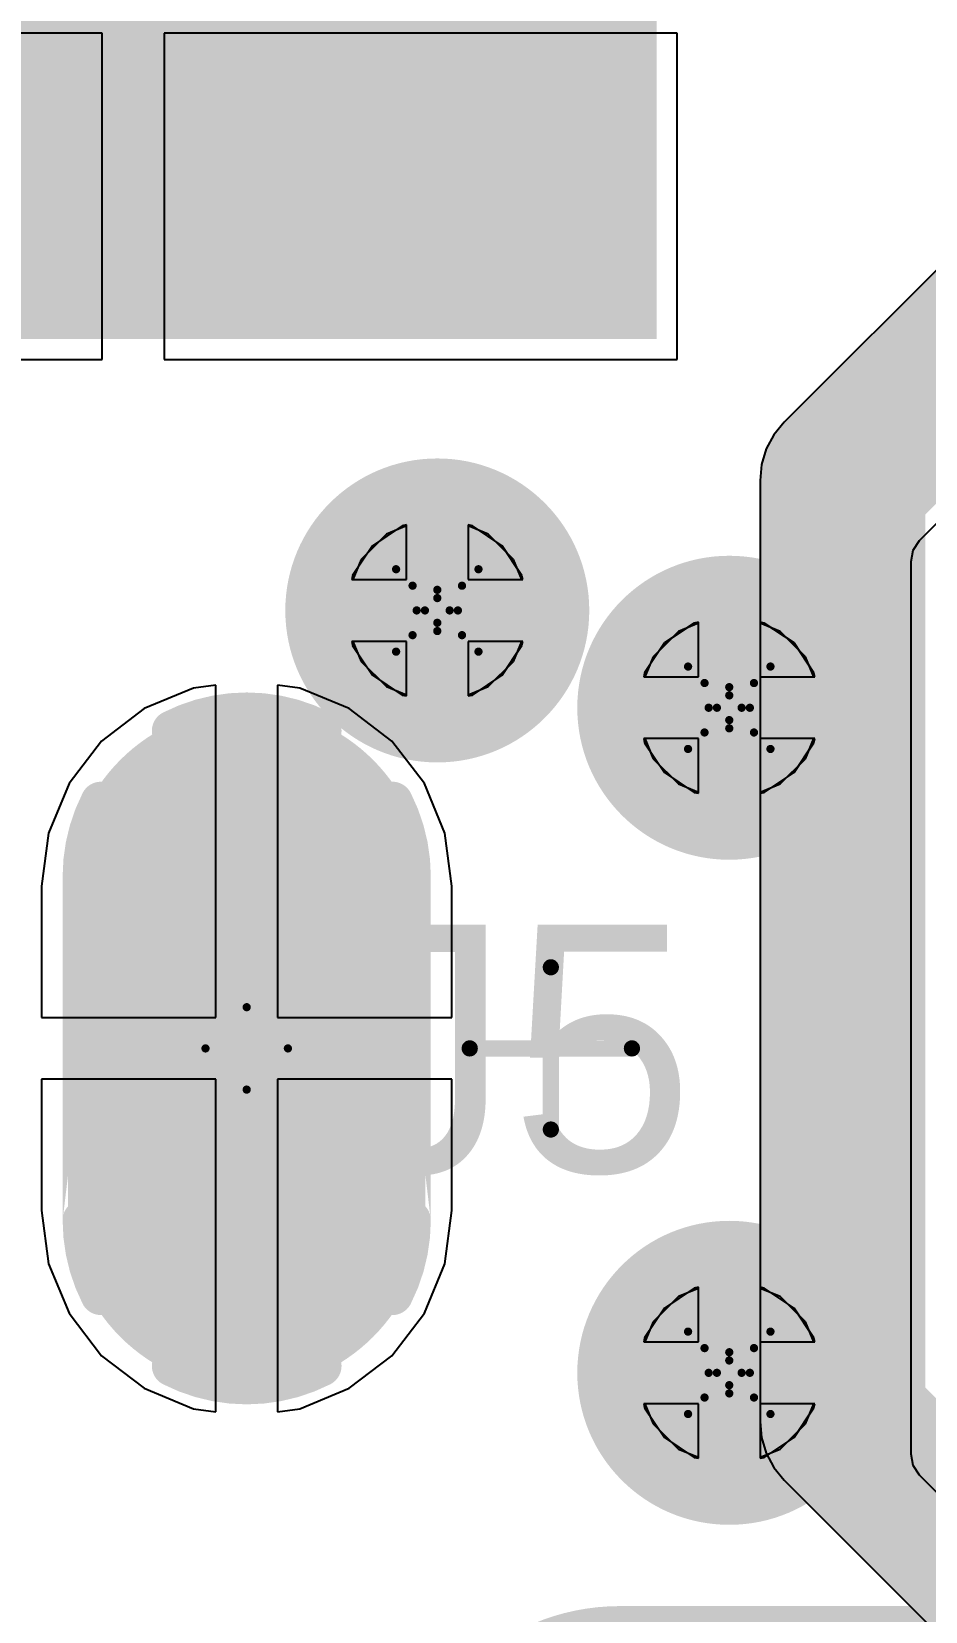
# Model space of a CAD drawing. Header units: millimetres. Extents: x -0.2 to 11.1, y -5.4 to 4.7.
# Drawn here: x 0.2125 to 0.4295, y 1.5996 to 1.983 of the extents above; entities that cross this region are included whole.
import ezdxf

# ---------------------------------------------------------------- set-up
doc = ezdxf.new("R2010")
doc.units = ezdxf.units.MM
doc.header["$MEASUREMENT"] = 0
for name, color, linetype in [('BottomLayer', 5, 'Continuous'), ('BottomSolder', 6, 'Continuous'), ('DrillDrawing', 1, 'Continuous'), ('InternalPlane1', 76, 'Continuous'), ('InternalPlane2', 16, 'Continuous'), ('Mechanical3', 76, 'Continuous'), ('Mechanical5', 56, 'Continuous'), ('MultiLayer', 9, 'Continuous'), ('PadHoleLayer', 156, 'Continuous'), ('TopLayer', 1, 'Continuous'), ('TopPaste', 8, 'Continuous'), ('TopSolder', 216, 'Continuous'), ('ViaHoleLayer', 16, 'Continuous')]:
    doc.layers.add(name, color=color, linetype=linetype)

# ---------------------------------------------------------------- blocks, each defined once
blk = doc.blocks.new('PJ_037AH_SMT_TR_67')
at = {"layer": 'BottomLayer'}
h = blk.add_hatch(color=5, dxfattribs=at)
edge = h.paths.add_edge_path()
edge.add_arc((-0.07382, -0.03937), 0.03937, 180, 360)
edge.add_line((-0.03445, -0.03937), (-0.03445, 0.03937))
edge.add_arc((-0.07382, 0.03937), 0.03937, 0, 180)
edge.add_line((-0.11319, 0.03937), (-0.11319, -0.03937))
at = {"layer": 'BottomSolder'}
h = blk.add_hatch(color=6, dxfattribs=at)
edge = h.paths.add_edge_path()
edge.add_arc((-0.07382, -0.03937), 0.04337, 180, 360)
edge.add_line((-0.03045, -0.03937), (-0.03045, 0.03937))
edge.add_arc((-0.07382, 0.03937), 0.04337, 0, 180)
edge.add_line((-0.11719, 0.03937), (-0.11719, -0.03937))
at = {"layer": 'InternalPlane2'}
h = blk.add_hatch(color=16, dxfattribs=at)
edge = h.paths.add_edge_path()
edge.add_arc((0.0876, -0.18898), 0.05362, 270, 450)
edge.add_line((0.0876, -0.13535), (0.01673, -0.13535))
edge.add_arc((0.01673, -0.18898), 0.05362, 90, 270)
edge.add_line((0.01673, -0.2426), (0.0876, -0.2426))
at = {"layer": 'MultiLayer'}
h = blk.add_hatch(color=9, dxfattribs=at)
edge = h.paths.add_edge_path()
edge.add_arc((-0.07382, -0.03937), 0.03937, 180, 360)
edge.add_line((-0.03445, -0.03937), (-0.03445, 0.03937))
edge.add_arc((-0.07382, 0.03937), 0.03937, 0, 180)
edge.add_line((-0.11319, 0.03937), (-0.11319, -0.03937))
at = {"layer": 'PadHoleLayer'}
h = blk.add_hatch(color=156, dxfattribs=at)
edge = h.paths.add_edge_path()
edge.add_arc((-0.07382, -0.03937), 0.01969, 180, 360)
edge.add_line((-0.05413, -0.03937), (-0.05413, 0.03937))
edge.add_arc((-0.07382, 0.03937), 0.01969, 0, 180)
edge.add_line((-0.0935, 0.03937), (-0.0935, -0.03937))
at = {"layer": 'TopLayer'}
blk.add_hatch(color=1, dxfattribs=at).paths.add_polyline_path([(0.02067, 0.17717), (-0.22343, 0.17717), (-0.22343, 0.33071), (0.02067, 0.33071)])
h = blk.add_hatch(color=1, dxfattribs=at)
edge = h.paths.add_edge_path()
edge.add_arc((-0.07382, -0.03937), 0.03937, 180, 360)
edge.add_line((-0.03445, -0.03937), (-0.03445, 0.03937))
edge.add_arc((-0.07382, 0.03937), 0.03937, 0, 180)
edge.add_line((-0.11319, 0.03937), (-0.11319, -0.03937))
at = {"layer": 'TopPaste'}
blk.add_hatch(color=8, dxfattribs=at).paths.add_polyline_path([(0.02567, 0.17217), (-0.22843, 0.17217), (-0.22843, 0.33571), (0.02567, 0.33571)])
at = {"layer": 'TopSolder'}
blk.add_hatch(color=216, dxfattribs=at).paths.add_polyline_path([(0.02467, 0.17317), (-0.22743, 0.17317), (-0.22743, 0.33471), (0.02467, 0.33471)])
h = blk.add_hatch(color=216, dxfattribs=at)
edge = h.paths.add_edge_path()
edge.add_arc((-0.07382, -0.03937), 0.04337, 180, 360)
edge.add_line((-0.03045, -0.03937), (-0.03045, 0.03937))
edge.add_arc((-0.07382, 0.03937), 0.04337, 0, 180)
edge.add_line((-0.11719, 0.03937), (-0.11719, -0.03937))
at = {"layer": 'InternalPlane1', "const_width": 0.01}
for points in [[(-0.09184, 0.07707, -0.240079), (-0.0558, 0.07707)], [(-0.1135, 0.04171, -0.118358), (-0.10918, 0.05973)], [(-0.03846, 0.05973, -0.118358), (-0.03413, 0.04171)], [(-0.10918, -0.05973, -0.118358), (-0.1135, -0.04171)], [(-0.03413, -0.04171, -0.118358), (-0.03846, -0.05973)], [(-0.0558, -0.07707, -0.240079), (-0.09184, -0.07707)]]:
    blk.add_lwpolyline(points, format="xyb", dxfattribs=at)
at = {"layer": 'InternalPlane1', "const_width": 0.005}
for points in [[(-0.09434, 0.07707, 1), (-0.08934, 0.07707, 1)], [(-0.0583, 0.07707, 1), (-0.0533, 0.07707, 1)], [(-0.11168, 0.05973, 1), (-0.10668, 0.05973, 1)], [(-0.04096, 0.05973, 1), (-0.03596, 0.05973, 1)], [(-0.116, 0.04171, 1), (-0.111, 0.04171, 1)], [(-0.03663, 0.04171, 1), (-0.03163, 0.04171, 1)], [(-0.116, -0.04171, 1), (-0.111, -0.04171, 1)], [(-0.03663, -0.04171, 1), (-0.03163, -0.04171, 1)], [(-0.11168, -0.05973, 1), (-0.10668, -0.05973, 1)], [(-0.04096, -0.05973, 1), (-0.03596, -0.05973, 1)], [(-0.09434, -0.07707, 1), (-0.08934, -0.07707, 1)], [(-0.0583, -0.07707, 1), (-0.0533, -0.07707, 1)]]:
    blk.add_lwpolyline(points, format="xyb", close=True, dxfattribs=at)
at = {"layer": 'InternalPlane1', "const_width": 0.01}
for points in [[(-0.1135, -0.04171), (-0.1135, 0.04171)], [(-0.03413, -0.04171), (-0.03413, 0.04171)]]:
    blk.add_lwpolyline(points, close=True, dxfattribs=at)
at = {"layer": 'Mechanical3', "const_width": 0.00394}
for points in [[(0, -0.01969), (0, 0.01969)], [(-0.01969, 0), (0.01969, 0)]]:
    blk.add_lwpolyline(points, dxfattribs=at)
at = {"layer": 'Mechanical3', "const_width": 0.00197}
for points in [[(-0.00098, 0.01969, 1), (0.00098, 0.01969, 1)], [(-0.02067, 0, 1), (-0.0187, 0, 1)], [(0.0187, 0, 1), (0.02067, 0, 1)], [(-0.00098, -0.01969, 1), (0.00098, -0.01969, 1)]]:
    blk.add_lwpolyline(points, format="xyb", close=True, dxfattribs=at)
at = {"layer": 'Mechanical5'}
blk.add_text('J5', height=0.06, dxfattribs=at).set_placement((-0.04998, -0.02999))

msp = doc.modelspace()

# ---------------------------------------------------------------- hatches: boundary and pattern name
at = {"layer": 'BottomLayer'}
h = msp.add_hatch(color=5, dxfattribs=at)
edge = h.paths.add_edge_path()
edge.add_arc((0.31102, 1.84252), 0.01181, 0, 360)
h = msp.add_hatch(color=5, dxfattribs=at)
edge = h.paths.add_edge_path()
edge.add_arc((0.38189, 1.8189), 0.01181, 0, 360)
h = msp.add_hatch(color=5, dxfattribs=at)
edge = h.paths.add_edge_path()
edge.add_arc((0.38189, 1.65748), 0.01181, 0, 360)
at = {"layer": 'InternalPlane2'}
h = msp.add_hatch(color=16, dxfattribs=at)
edge = h.paths.add_edge_path()
edge.add_arc((0.31102, 1.84252), 0.03689, 0, 360)
h = msp.add_hatch(color=16, dxfattribs=at)
edge = h.paths.add_edge_path()
edge.add_arc((0.38189, 1.8189), 0.03689, 0, 360)
h = msp.add_hatch(color=16, dxfattribs=at)
edge = h.paths.add_edge_path()
edge.add_arc((0.38189, 1.65748), 0.03689, 0, 360)
at = {"layer": 'TopLayer'}
h = msp.add_hatch(color=1, dxfattribs=at)
edge = h.paths.add_edge_path()
edge.add_arc((0.31102, 1.84252), 0.01181, 0, 360)
h = msp.add_hatch(color=1, dxfattribs=at)
edge = h.paths.add_edge_path()
edge.add_arc((0.38189, 1.8189), 0.01181, 0, 360)
h = msp.add_hatch(color=1, dxfattribs=at)
edge = h.paths.add_edge_path()
edge.add_arc((0.38189, 1.65748), 0.01181, 0, 360)
at = {"layer": 'ViaHoleLayer'}
h = msp.add_hatch(color=16, dxfattribs=at)
edge = h.paths.add_edge_path()
edge.add_arc((0.31102, 1.84252), 0.00689, 0, 360)
h = msp.add_hatch(color=16, dxfattribs=at)
edge = h.paths.add_edge_path()
edge.add_arc((0.38189, 1.8189), 0.00689, 0, 360)
h = msp.add_hatch(color=16, dxfattribs=at)
edge = h.paths.add_edge_path()
edge.add_arc((0.38189, 1.65748), 0.00689, 0, 360)

# ---------------------------------------------------------------- linework, layer by layer
at = {"layer": 'BottomLayer'}
for p, q in [((0.30251, 1.86307), (0.2953, 1.85824)), ((0.30352, 1.86327), (0.30251, 1.86307)), ((0.30352, 1.85002), (0.30352, 1.86327)), ((0.31953, 1.86307), (0.31852, 1.86327)), ((0.31852, 1.86327), (0.31852, 1.85002)), ((0.32675, 1.85824), (0.31953, 1.86307)), ((0.2953, 1.85824), (0.29048, 1.85103)), ((0.33157, 1.85103), (0.32675, 1.85824)), ((0.29048, 1.85103), (0.29028, 1.85002)), ((0.29028, 1.85002), (0.30352, 1.85002)), ((0.31852, 1.85002), (0.33177, 1.85002)), ((0.33177, 1.85002), (0.33157, 1.85103)), ((0.37338, 1.83944), (0.36616, 1.83462)), ((0.37439, 1.83964), (0.37338, 1.83944)), ((0.37439, 1.8264), (0.37439, 1.83964)), ((0.3904, 1.83944), (0.38939, 1.83964)), ((0.38939, 1.83964), (0.38939, 1.8264)), ((0.39761, 1.83462), (0.3904, 1.83944)), ((0.30352, 1.83502), (0.29028, 1.83502)), ((0.29028, 1.83502), (0.29048, 1.83401)), ((0.29048, 1.83401), (0.2953, 1.82679)), ((0.30352, 1.82177), (0.30352, 1.83502)), ((0.33177, 1.83502), (0.31852, 1.83502)), ((0.31852, 1.83502), (0.31852, 1.82177)), ((0.32675, 1.82679), (0.33157, 1.83401)), ((0.33157, 1.83401), (0.33177, 1.83502)), ((0.36616, 1.83462), (0.36134, 1.82741)), ((0.40244, 1.82741), (0.39761, 1.83462)), ((0.2953, 1.82679), (0.30251, 1.82197)), ((0.31953, 1.82197), (0.32675, 1.82679)), ((0.36134, 1.82741), (0.36114, 1.8264)), ((0.36114, 1.8264), (0.37439, 1.8264)), ((0.38939, 1.8264), (0.40264, 1.8264)), ((0.40264, 1.8264), (0.40244, 1.82741)), ((0.25188, 1.82369), (0.23987, 1.81872)), ((0.25726, 1.8244), (0.25188, 1.82369)), ((0.25726, 1.74372), (0.25726, 1.8244)), ((0.27765, 1.82369), (0.27226, 1.8244)), ((0.27226, 1.8244), (0.27226, 1.74372)), ((0.28966, 1.81872), (0.27765, 1.82369)), ((0.30251, 1.82197), (0.30352, 1.82177)), ((0.31852, 1.82177), (0.31953, 1.82197)), ((0.23987, 1.81872), (0.22955, 1.8108)), ((0.29998, 1.8108), (0.28966, 1.81872)), ((0.22955, 1.8108), (0.22164, 1.80049)), ((0.30789, 1.80049), (0.29998, 1.8108)), ((0.37439, 1.8114), (0.36114, 1.8114)), ((0.36114, 1.8114), (0.36134, 1.81039)), ((0.36134, 1.81039), (0.36616, 1.80317)), ((0.37439, 1.79815), (0.37439, 1.8114)), ((0.40264, 1.8114), (0.38939, 1.8114)), ((0.38939, 1.8114), (0.38939, 1.79815)), ((0.39761, 1.80317), (0.40244, 1.81039)), ((0.40244, 1.81039), (0.40264, 1.8114)), ((0.36616, 1.80317), (0.37338, 1.79835)), ((0.3904, 1.79835), (0.39761, 1.80317)), ((0.22164, 1.80049), (0.21666, 1.78848)), ((0.31286, 1.78848), (0.30789, 1.80049)), ((0.37338, 1.79835), (0.37439, 1.79815)), ((0.38939, 1.79815), (0.3904, 1.79835)), ((0.21666, 1.78848), (0.21497, 1.77559)), ((0.31456, 1.77559), (0.31286, 1.78848)), ((0.21497, 1.77559), (0.21497, 1.74372)), ((0.31456, 1.74372), (0.31456, 1.77559)), ((0.21497, 1.74372), (0.25726, 1.74372)), ((0.27226, 1.74372), (0.31456, 1.74372)), ((0.25726, 1.72872), (0.21497, 1.72872)), ((0.21497, 1.72872), (0.21497, 1.69685)), ((0.25726, 1.64804), (0.25726, 1.72872)), ((0.31456, 1.72872), (0.27226, 1.72872)), ((0.27226, 1.72872), (0.27226, 1.64804)), ((0.31456, 1.69685), (0.31456, 1.72872)), ((0.21497, 1.69685), (0.21666, 1.68396)), ((0.31286, 1.68396), (0.31456, 1.69685)), ((0.21666, 1.68396), (0.22164, 1.67195)), ((0.30789, 1.67195), (0.31286, 1.68396)), ((0.37338, 1.67803), (0.36616, 1.67321)), ((0.37439, 1.67823), (0.37338, 1.67803)), ((0.37439, 1.66498), (0.37439, 1.67823)), ((0.3904, 1.67803), (0.38939, 1.67823)), ((0.38939, 1.67823), (0.38939, 1.66498)), ((0.39761, 1.67321), (0.3904, 1.67803)), ((0.22164, 1.67195), (0.22955, 1.66164)), ((0.29998, 1.66164), (0.30789, 1.67195)), ((0.36616, 1.67321), (0.36134, 1.66599)), ((0.40244, 1.66599), (0.39761, 1.67321)), ((0.36134, 1.66599), (0.36114, 1.66498)), ((0.36114, 1.66498), (0.37439, 1.66498)), ((0.38939, 1.66498), (0.40264, 1.66498)), ((0.40264, 1.66498), (0.40244, 1.66599)), ((0.22955, 1.66164), (0.23987, 1.65373)), ((0.28966, 1.65373), (0.29998, 1.66164)), ((0.23987, 1.65373), (0.25188, 1.64875)), ((0.27765, 1.64875), (0.28966, 1.65373)), ((0.37439, 1.64998), (0.36114, 1.64998)), ((0.36114, 1.64998), (0.36134, 1.64897)), ((0.36134, 1.64897), (0.36616, 1.64176)), ((0.37439, 1.63673), (0.37439, 1.64998)), ((0.40264, 1.64998), (0.38939, 1.64998)), ((0.38939, 1.64998), (0.38939, 1.63673)), ((0.39761, 1.64176), (0.40244, 1.64897)), ((0.40244, 1.64897), (0.40264, 1.64998)), ((0.25188, 1.64875), (0.25726, 1.64804)), ((0.27226, 1.64804), (0.27765, 1.64875)), ((0.36616, 1.64176), (0.37338, 1.63693)), ((0.3904, 1.63693), (0.39761, 1.64176)), ((0.37338, 1.63693), (0.37439, 1.63673)), ((0.38939, 1.63673), (0.3904, 1.63693))]:
    msp.add_line(p, q, dxfattribs=at)
at = {"layer": 'DrillDrawing', "const_width": 0.002}
for points in [[(0.30102, 1.85252), (0.31102, 1.84752)], [(0.30102, 1.85252), (0.30602, 1.84252)], [(0.31102, 1.84752), (0.32102, 1.85252)], [(0.31602, 1.84252), (0.32102, 1.85252)], [(0.30502, 1.84852), (0.31102, 1.84552)], [(0.30502, 1.84852), (0.30802, 1.84252)], [(0.31102, 1.84552), (0.31702, 1.84852)], [(0.31402, 1.84252), (0.31702, 1.84852)], [(0.30102, 1.83252), (0.30602, 1.84252)], [(0.30502, 1.83652), (0.30802, 1.84252)], [(0.30502, 1.83652), (0.31102, 1.83952)], [(0.31102, 1.83952), (0.31702, 1.83652)], [(0.31402, 1.84252), (0.31702, 1.83652)], [(0.31602, 1.84252), (0.32102, 1.83252)], [(0.30102, 1.83252), (0.31102, 1.83752)], [(0.31102, 1.83752), (0.32102, 1.83252)], [(0.37189, 1.8289), (0.38189, 1.8239)], [(0.37189, 1.8289), (0.37689, 1.8189)], [(0.38189, 1.8239), (0.39189, 1.8289)], [(0.38689, 1.8189), (0.39189, 1.8289)], [(0.37589, 1.8249), (0.38189, 1.8219)], [(0.37589, 1.8249), (0.37889, 1.8189)], [(0.38189, 1.8219), (0.38789, 1.8249)], [(0.38489, 1.8189), (0.38789, 1.8249)], [(0.37189, 1.8089), (0.37689, 1.8189)], [(0.37589, 1.8129), (0.37889, 1.8189)], [(0.38489, 1.8189), (0.38789, 1.8129)], [(0.38689, 1.8189), (0.39189, 1.8089)], [(0.37189, 1.8089), (0.38189, 1.8139)], [(0.37589, 1.8129), (0.38189, 1.8159)], [(0.38189, 1.8159), (0.38789, 1.8129)], [(0.38189, 1.8139), (0.39189, 1.8089)], [(0.25476, 1.73622), (0.26476, 1.74622)], [(0.26476, 1.74622), (0.27476, 1.73622)], [(0.25476, 1.73622), (0.26476, 1.72622)], [(0.26476, 1.72622), (0.27476, 1.73622)], [(0.37189, 1.66748), (0.38189, 1.66248)], [(0.37189, 1.66748), (0.37689, 1.65748)], [(0.38189, 1.66248), (0.39189, 1.66748)], [(0.38689, 1.65748), (0.39189, 1.66748)], [(0.37589, 1.66348), (0.38189, 1.66048)], [(0.37589, 1.66348), (0.37889, 1.65748)], [(0.38189, 1.66048), (0.38789, 1.66348)], [(0.38489, 1.65748), (0.38789, 1.66348)], [(0.37189, 1.64748), (0.37689, 1.65748)], [(0.37589, 1.65148), (0.37889, 1.65748)], [(0.38489, 1.65748), (0.38789, 1.65148)], [(0.38689, 1.65748), (0.39189, 1.64748)], [(0.37189, 1.64748), (0.38189, 1.65248)], [(0.37589, 1.65148), (0.38189, 1.65448)], [(0.38189, 1.65448), (0.38789, 1.65148)], [(0.38189, 1.65248), (0.39189, 1.64748)]]:
    msp.add_lwpolyline(points, dxfattribs=at)
at = {"layer": 'DrillDrawing', "const_width": 0.001}
for points in [[(0.30052, 1.85252, 1), (0.30152, 1.85252, 1)], [(0.30052, 1.85252, 1), (0.30152, 1.85252, 1)], [(0.32052, 1.85252, 1), (0.32152, 1.85252, 1)], [(0.32052, 1.85252, 1), (0.32152, 1.85252, 1)], [(0.30452, 1.84852, 1), (0.30552, 1.84852, 1)], [(0.30452, 1.84852, 1), (0.30552, 1.84852, 1)], [(0.31052, 1.84752, 1), (0.31152, 1.84752, 1)], [(0.31052, 1.84752, 1), (0.31152, 1.84752, 1)], [(0.31652, 1.84852, 1), (0.31752, 1.84852, 1)], [(0.31652, 1.84852, 1), (0.31752, 1.84852, 1)], [(0.31052, 1.84552, 1), (0.31152, 1.84552, 1)], [(0.31052, 1.84552, 1), (0.31152, 1.84552, 1)], [(0.30552, 1.84252, 1), (0.30652, 1.84252, 1)], [(0.30552, 1.84252, 1), (0.30652, 1.84252, 1)], [(0.30752, 1.84252, 1), (0.30852, 1.84252, 1)], [(0.30752, 1.84252, 1), (0.30852, 1.84252, 1)], [(0.31052, 1.83952, 1), (0.31152, 1.83952, 1)], [(0.31052, 1.83952, 1), (0.31152, 1.83952, 1)], [(0.31352, 1.84252, 1), (0.31452, 1.84252, 1)], [(0.31352, 1.84252, 1), (0.31452, 1.84252, 1)], [(0.31552, 1.84252, 1), (0.31652, 1.84252, 1)], [(0.31552, 1.84252, 1), (0.31652, 1.84252, 1)], [(0.30452, 1.83652, 1), (0.30552, 1.83652, 1)], [(0.30452, 1.83652, 1), (0.30552, 1.83652, 1)], [(0.31052, 1.83752, 1), (0.31152, 1.83752, 1)], [(0.31052, 1.83752, 1), (0.31152, 1.83752, 1)], [(0.31652, 1.83652, 1), (0.31752, 1.83652, 1)], [(0.31652, 1.83652, 1), (0.31752, 1.83652, 1)], [(0.30052, 1.83252, 1), (0.30152, 1.83252, 1)], [(0.30052, 1.83252, 1), (0.30152, 1.83252, 1)], [(0.32052, 1.83252, 1), (0.32152, 1.83252, 1)], [(0.32052, 1.83252, 1), (0.32152, 1.83252, 1)], [(0.37139, 1.8289, 1), (0.37239, 1.8289, 1)], [(0.37139, 1.8289, 1), (0.37239, 1.8289, 1)], [(0.39139, 1.8289, 1), (0.39239, 1.8289, 1)], [(0.39139, 1.8289, 1), (0.39239, 1.8289, 1)], [(0.37539, 1.8249, 1), (0.37639, 1.8249, 1)], [(0.37539, 1.8249, 1), (0.37639, 1.8249, 1)], [(0.38739, 1.8249, 1), (0.38839, 1.8249, 1)], [(0.38739, 1.8249, 1), (0.38839, 1.8249, 1)], [(0.38139, 1.8239, 1), (0.38239, 1.8239, 1)], [(0.38139, 1.8239, 1), (0.38239, 1.8239, 1)], [(0.38139, 1.8219, 1), (0.38239, 1.8219, 1)], [(0.38139, 1.8219, 1), (0.38239, 1.8219, 1)], [(0.37639, 1.8189, 1), (0.37739, 1.8189, 1)], [(0.37639, 1.8189, 1), (0.37739, 1.8189, 1)], [(0.37839, 1.8189, 1), (0.37939, 1.8189, 1)], [(0.37839, 1.8189, 1), (0.37939, 1.8189, 1)], [(0.38439, 1.8189, 1), (0.38539, 1.8189, 1)], [(0.38439, 1.8189, 1), (0.38539, 1.8189, 1)], [(0.38639, 1.8189, 1), (0.38739, 1.8189, 1)], [(0.38639, 1.8189, 1), (0.38739, 1.8189, 1)], [(0.37539, 1.8129, 1), (0.37639, 1.8129, 1)], [(0.37539, 1.8129, 1), (0.37639, 1.8129, 1)], [(0.38139, 1.8159, 1), (0.38239, 1.8159, 1)], [(0.38139, 1.8159, 1), (0.38239, 1.8159, 1)], [(0.38139, 1.8139, 1), (0.38239, 1.8139, 1)], [(0.38139, 1.8139, 1), (0.38239, 1.8139, 1)], [(0.38739, 1.8129, 1), (0.38839, 1.8129, 1)], [(0.38739, 1.8129, 1), (0.38839, 1.8129, 1)], [(0.37139, 1.8089, 1), (0.37239, 1.8089, 1)], [(0.37139, 1.8089, 1), (0.37239, 1.8089, 1)], [(0.39139, 1.8089, 1), (0.39239, 1.8089, 1)], [(0.39139, 1.8089, 1), (0.39239, 1.8089, 1)], [(0.26426, 1.74622, 1), (0.26526, 1.74622, 1)], [(0.26426, 1.74622, 1), (0.26526, 1.74622, 1)], [(0.25426, 1.73622, 1), (0.25526, 1.73622, 1)], [(0.25426, 1.73622, 1), (0.25526, 1.73622, 1)], [(0.27426, 1.73622, 1), (0.27526, 1.73622, 1)], [(0.27426, 1.73622, 1), (0.27526, 1.73622, 1)], [(0.26426, 1.72622, 1), (0.26526, 1.72622, 1)], [(0.26426, 1.72622, 1), (0.26526, 1.72622, 1)], [(0.37139, 1.66748, 1), (0.37239, 1.66748, 1)], [(0.37139, 1.66748, 1), (0.37239, 1.66748, 1)], [(0.39139, 1.66748, 1), (0.39239, 1.66748, 1)], [(0.39139, 1.66748, 1), (0.39239, 1.66748, 1)], [(0.37539, 1.66348, 1), (0.37639, 1.66348, 1)], [(0.37539, 1.66348, 1), (0.37639, 1.66348, 1)], [(0.38739, 1.66348, 1), (0.38839, 1.66348, 1)], [(0.38739, 1.66348, 1), (0.38839, 1.66348, 1)], [(0.38139, 1.66248, 1), (0.38239, 1.66248, 1)], [(0.38139, 1.66248, 1), (0.38239, 1.66248, 1)], [(0.38139, 1.66048, 1), (0.38239, 1.66048, 1)], [(0.38139, 1.66048, 1), (0.38239, 1.66048, 1)], [(0.37639, 1.65748, 1), (0.37739, 1.65748, 1)], [(0.37639, 1.65748, 1), (0.37739, 1.65748, 1)], [(0.37839, 1.65748, 1), (0.37939, 1.65748, 1)], [(0.37839, 1.65748, 1), (0.37939, 1.65748, 1)], [(0.38439, 1.65748, 1), (0.38539, 1.65748, 1)], [(0.38439, 1.65748, 1), (0.38539, 1.65748, 1)], [(0.38639, 1.65748, 1), (0.38739, 1.65748, 1)], [(0.38639, 1.65748, 1), (0.38739, 1.65748, 1)], [(0.38139, 1.65448, 1), (0.38239, 1.65448, 1)], [(0.38139, 1.65448, 1), (0.38239, 1.65448, 1)], [(0.38139, 1.65248, 1), (0.38239, 1.65248, 1)], [(0.38139, 1.65248, 1), (0.38239, 1.65248, 1)], [(0.37539, 1.65148, 1), (0.37639, 1.65148, 1)], [(0.37539, 1.65148, 1), (0.37639, 1.65148, 1)], [(0.38739, 1.65148, 1), (0.38839, 1.65148, 1)], [(0.38739, 1.65148, 1), (0.38839, 1.65148, 1)], [(0.37139, 1.64748, 1), (0.37239, 1.64748, 1)], [(0.37139, 1.64748, 1), (0.37239, 1.64748, 1)], [(0.39139, 1.64748, 1), (0.39239, 1.64748, 1)], [(0.39139, 1.64748, 1), (0.39239, 1.64748, 1)]]:
    msp.add_lwpolyline(points, format="xyb", close=True, dxfattribs=at)
at = {"layer": 'InternalPlane1', "const_width": 0.01}
for points in [[(0.30183, 1.86779, -0.176327), (0.32022, 1.86779)], [(0.28576, 1.83332, -0.176327), (0.28576, 1.85172)], [(0.33629, 1.85172, -0.176327), (0.33629, 1.83332)], [(0.37269, 1.84417, -0.176327), (0.39109, 1.84417)], [(0.35662, 1.8097, -0.176327), (0.35662, 1.82809)], [(0.40716, 1.82809, -0.176327), (0.40716, 1.8097)], [(0.32022, 1.81725, -0.176327), (0.30183, 1.81725)], [(0.39109, 1.79363, -0.176327), (0.37269, 1.79363)], [(0.37269, 1.68275, -0.176327), (0.39109, 1.68275)], [(0.35662, 1.64828, -0.176327), (0.35662, 1.66668)], [(0.40716, 1.66668, -0.176327), (0.40716, 1.64828)], [(0.39109, 1.63221, -0.176327), (0.37269, 1.63221)]]:
    msp.add_lwpolyline(points, format="xyb", dxfattribs=at)
at = {"layer": 'InternalPlane1', "const_width": 0.005}
for points in [[(0.29933, 1.86779, 1), (0.30433, 1.86779, 1)], [(0.31772, 1.86779, 1), (0.32272, 1.86779, 1)], [(0.28326, 1.85172, 1), (0.28826, 1.85172, 1)], [(0.33379, 1.85172, 1), (0.33879, 1.85172, 1)], [(0.37019, 1.84417, 1), (0.37519, 1.84417, 1)], [(0.38859, 1.84417, 1), (0.39359, 1.84417, 1)], [(0.28326, 1.83332, 1), (0.28826, 1.83332, 1)], [(0.33379, 1.83332, 1), (0.33879, 1.83332, 1)], [(0.35412, 1.82809, 1), (0.35912, 1.82809, 1)], [(0.40466, 1.82809, 1), (0.40966, 1.82809, 1)], [(0.29933, 1.81725, 1), (0.30433, 1.81725, 1)], [(0.31772, 1.81725, 1), (0.32272, 1.81725, 1)], [(0.35412, 1.8097, 1), (0.35912, 1.8097, 1)], [(0.40466, 1.8097, 1), (0.40966, 1.8097, 1)], [(0.37019, 1.79363, 1), (0.37519, 1.79363, 1)], [(0.38859, 1.79363, 1), (0.39359, 1.79363, 1)], [(0.37019, 1.68275, 1), (0.37519, 1.68275, 1)], [(0.38859, 1.68275, 1), (0.39359, 1.68275, 1)], [(0.35412, 1.66668, 1), (0.35912, 1.66668, 1)], [(0.40466, 1.66668, 1), (0.40966, 1.66668, 1)], [(0.35412, 1.64828, 1), (0.35912, 1.64828, 1)], [(0.40466, 1.64828, 1), (0.40966, 1.64828, 1)], [(0.37019, 1.63221, 1), (0.37519, 1.63221, 1)], [(0.38859, 1.63221, 1), (0.39359, 1.63221, 1)]]:
    msp.add_lwpolyline(points, format="xyb", close=True, dxfattribs=at)
at = {"layer": 'InternalPlane2'}
for p, q in [((0.58575, 2.07874), (0.39524, 1.88823)), ((0.39524, 1.88823), (0.39274, 1.88518)), ((0.39274, 1.88518), (0.39088, 1.88171)), ((0.39088, 1.88171), (0.38974, 1.87794)), ((0.38974, 1.87794), (0.38935, 1.87402)), ((0.38935, 1.87402), (0.38935, 1.64567)), ((0.38935, 1.64567), (0.38974, 1.64175)), ((0.38974, 1.64175), (0.39088, 1.63798)), ((0.39088, 1.63798), (0.39274, 1.6345)), ((0.39274, 1.6345), (0.39524, 1.63146)), ((0.39524, 1.63146), (0.4799, 1.54679))]:
    msp.add_line(p, q, dxfattribs=at)
at = {"layer": 'InternalPlane2', "const_width": 0.04}
for points in [[(0.40945, 1.87402), (0.60236, 2.06693)], [(0.40945, 1.64567), (0.40945, 1.87402)], [(0.40945, 1.64567), (0.5, 1.55512)]]:
    msp.add_lwpolyline(points, dxfattribs=at)
at = {"layer": 'InternalPlane2', "const_width": 0.02}
for points in [[(0.39945, 1.87402, 1), (0.41945, 1.87402, 1)], [(0.39945, 1.87402, 1), (0.41945, 1.87402, 1)], [(0.39945, 1.64567, 1), (0.41945, 1.64567, 1)], [(0.39945, 1.64567, 1), (0.41945, 1.64567, 1)]]:
    msp.add_lwpolyline(points, format="xyb", close=True, dxfattribs=at)
at = {"layer": 'TopLayer'}
for p, q in [((0.2297, 1.98266), (0.10516, 1.98266)), ((0.2297, 1.90339), (0.2297, 1.98266)), ((0.36925, 1.98266), (0.2447, 1.98266)), ((0.2447, 1.98266), (0.2447, 1.90339)), ((0.36925, 1.90339), (0.36925, 1.98266)), ((0.50283, 1.93418), (0.42802, 1.85938)), ((0.10516, 1.90339), (0.2297, 1.90339)), ((0.2447, 1.90339), (0.36925, 1.90339)), ((0.29867, 1.86101), (0.29253, 1.85487)), ((0.30352, 1.86302), (0.29867, 1.86101)), ((0.30352, 1.85002), (0.30352, 1.86302)), ((0.32338, 1.86101), (0.31852, 1.86302)), ((0.31852, 1.86302), (0.31852, 1.85002)), ((0.32951, 1.85487), (0.32338, 1.86101)), ((0.42648, 1.85706), (0.42593, 1.85433)), ((0.42802, 1.85938), (0.42648, 1.85706)), ((0.29253, 1.85487), (0.29052, 1.85002)), ((0.33153, 1.85002), (0.32951, 1.85487)), ((0.42593, 1.85433), (0.42593, 1.6378)), ((0.29052, 1.85002), (0.30352, 1.85002)), ((0.31852, 1.85002), (0.33153, 1.85002)), ((0.36953, 1.83739), (0.3634, 1.83125)), ((0.37439, 1.8394), (0.36953, 1.83739)), ((0.37439, 1.8264), (0.37439, 1.8394)), ((0.39424, 1.83739), (0.38939, 1.8394)), ((0.38939, 1.8394), (0.38939, 1.8264)), ((0.40038, 1.83125), (0.39424, 1.83739)), ((0.30352, 1.83502), (0.29052, 1.83502)), ((0.29052, 1.83502), (0.29253, 1.83016)), ((0.30352, 1.82202), (0.30352, 1.83502)), ((0.33153, 1.83502), (0.31852, 1.83502)), ((0.31852, 1.83502), (0.31852, 1.82202)), ((0.32951, 1.83016), (0.33153, 1.83502)), ((0.29253, 1.83016), (0.29867, 1.82403)), ((0.32338, 1.82403), (0.32951, 1.83016)), ((0.3634, 1.83125), (0.36139, 1.8264)), ((0.40239, 1.8264), (0.40038, 1.83125)), ((0.36139, 1.8264), (0.37439, 1.8264)), ((0.38939, 1.8264), (0.40239, 1.8264)), ((0.25188, 1.82369), (0.23987, 1.81872)), ((0.25726, 1.8244), (0.25188, 1.82369)), ((0.25726, 1.74372), (0.25726, 1.8244)), ((0.27765, 1.82369), (0.27226, 1.8244)), ((0.27226, 1.8244), (0.27226, 1.74372)), ((0.28966, 1.81872), (0.27765, 1.82369)), ((0.29867, 1.82403), (0.30352, 1.82202)), ((0.31852, 1.82202), (0.32338, 1.82403)), ((0.23987, 1.81872), (0.22955, 1.8108)), ((0.29998, 1.8108), (0.28966, 1.81872)), ((0.22955, 1.8108), (0.22164, 1.80049)), ((0.30789, 1.80049), (0.29998, 1.8108)), ((0.37439, 1.8114), (0.36139, 1.8114)), ((0.36139, 1.8114), (0.3634, 1.80654)), ((0.37439, 1.7984), (0.37439, 1.8114)), ((0.40239, 1.8114), (0.38939, 1.8114)), ((0.38939, 1.8114), (0.38939, 1.7984)), ((0.40038, 1.80654), (0.40239, 1.8114)), ((0.3634, 1.80654), (0.36953, 1.80041)), ((0.39424, 1.80041), (0.40038, 1.80654)), ((0.22164, 1.80049), (0.21666, 1.78848)), ((0.31286, 1.78848), (0.30789, 1.80049)), ((0.36953, 1.80041), (0.37439, 1.7984)), ((0.38939, 1.7984), (0.39424, 1.80041)), ((0.21666, 1.78848), (0.21497, 1.77559)), ((0.31456, 1.77559), (0.31286, 1.78848)), ((0.21497, 1.77559), (0.21497, 1.74372)), ((0.31456, 1.74372), (0.31456, 1.77559)), ((0.21497, 1.74372), (0.25726, 1.74372)), ((0.27226, 1.74372), (0.31456, 1.74372)), ((0.25726, 1.72872), (0.21497, 1.72872)), ((0.21497, 1.72872), (0.21497, 1.69685)), ((0.25726, 1.64804), (0.25726, 1.72872)), ((0.31456, 1.72872), (0.27226, 1.72872)), ((0.27226, 1.72872), (0.27226, 1.64804)), ((0.31456, 1.69685), (0.31456, 1.72872)), ((0.21497, 1.69685), (0.21666, 1.68396)), ((0.31286, 1.68396), (0.31456, 1.69685)), ((0.21666, 1.68396), (0.22164, 1.67195)), ((0.30789, 1.67195), (0.31286, 1.68396)), ((0.36953, 1.67597), (0.3634, 1.66984)), ((0.37439, 1.67798), (0.36953, 1.67597)), ((0.37439, 1.66498), (0.37439, 1.67798)), ((0.39424, 1.67597), (0.38939, 1.67798)), ((0.38939, 1.67798), (0.38939, 1.66498)), ((0.40038, 1.66984), (0.39424, 1.67597)), ((0.22164, 1.67195), (0.22955, 1.66164)), ((0.29998, 1.66164), (0.30789, 1.67195)), ((0.3634, 1.66984), (0.36139, 1.66498)), ((0.40239, 1.66498), (0.40038, 1.66984)), ((0.36139, 1.66498), (0.37439, 1.66498)), ((0.38939, 1.66498), (0.40239, 1.66498)), ((0.22955, 1.66164), (0.23987, 1.65373)), ((0.28966, 1.65373), (0.29998, 1.66164)), ((0.23987, 1.65373), (0.25188, 1.64875)), ((0.27765, 1.64875), (0.28966, 1.65373)), ((0.37439, 1.64998), (0.36139, 1.64998)), ((0.36139, 1.64998), (0.3634, 1.64513)), ((0.37439, 1.63698), (0.37439, 1.64998)), ((0.40239, 1.64998), (0.38939, 1.64998)), ((0.38939, 1.64998), (0.38939, 1.63698)), ((0.40038, 1.64513), (0.40239, 1.64998)), ((0.25188, 1.64875), (0.25726, 1.64804)), ((0.27226, 1.64804), (0.27765, 1.64875)), ((0.3634, 1.64513), (0.36953, 1.63899)), ((0.39424, 1.63899), (0.40038, 1.64513)), ((0.36953, 1.63899), (0.37439, 1.63698)), ((0.38939, 1.63698), (0.39424, 1.63899)), ((0.42593, 1.6378), (0.42648, 1.63506)), ((0.42648, 1.63506), (0.42802, 1.63275)), ((0.42802, 1.63275), (0.48708, 1.57369))]:
    msp.add_line(p, q, dxfattribs=at)

# ---------------------------------------------------------------- block references
msp.add_blockref('PJ_037AH_SMT_TR_67', (0.33858, 1.73622))

doc.saveas('drawing.dxf')
